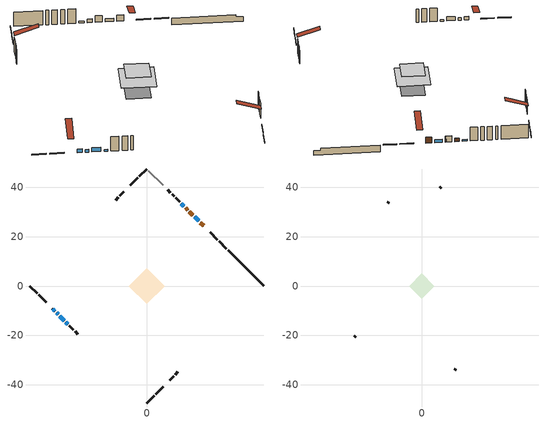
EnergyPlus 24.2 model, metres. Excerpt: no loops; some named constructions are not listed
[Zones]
conditioned space
 floor adiabatic (AdiabaticFloorConstruction): -7.2,0 0,7.2 7.2,0 0,-7.2 z3.3
 floor foundation (Slab1 construction): -5.09,0 0,5.09 5.09,0 0,-5.09 z-1.43
 wall outside (RimJoist1 construction): 0,-47.3 2.96,-44.34 / -47.3,0 -44.34,-2.96 / 0,47.3 -2.96,44.34 / 32.2,15.1 29.24,18.06 z0.86:1.16
 wall outside (RimJoist2 construction): 3.62,-43.68 6.58,-40.72 / -43.68,-3.62 -40.72,-6.58 / -3.62,43.68 -6.58,40.72 / 28.58,18.71 25.62,21.67 z0.86:1.16
 wall outside (AdiabaticWallConstruction 1): 23,24.29 21.64,25.65 z0.86:2.89
 wall outside (AdiabaticWallConstruction): 20.99,26.31 19.34,27.96 z0.86:1.93; -38.1,-9.2 -37.09,-10.2 z0.86:2.08; -36.44,-10.86 -35.79,-11.51 z0.86:1.78; -35.13,-12.16 -33.3,-14 z0.86:2.28; 15.03,32.27 13.95,33.35 / -32.65,-14.65 -31.93,-15.37 z0.86:1.42
 wall outside (Wall1 construction): 9.2,-38.1 10.82,-36.48 / -31.27,-16.03 -29.65,-17.65 / -9.2,38.1 -10.82,36.48 / 13.3,34 11.67,35.63 z0.86:5.74
 wall outside (Wall3 construction): 11.48,-35.82 12.6,-34.69 / -28.99,-18.31 -27.86,-19.43 / -11.48,35.82 -12.6,34.69 / 9.58,37.72 8.45,38.85 z0.86:5.74
 wall foundation (FoundationWall1 construction): 32.86,14.44,-1.43 32.86,14.44,0.86 45.85,1.44,0.86 45.85,1.44,0.17 47.3,0,0.17 47.3,0,-1.43
 wall othersidecoefficients (AdiabaticWallConstruction): 18.68,28.62 17.28,30.02 z0.86:2.99; 16.62,30.68 15.69,31.61 z0.86:2.03
 wall othersidecoefficients (Wall2 construction): 11.02,36.28 10.23,37.06 z0.86:5.74
 wall adiabatic (Wall5 construction): 6.6,40.7 0.66,46.64 z0.86:5.74
 window (WindowConstruction): 20.99,26.31 19.34,27.96 z0.86:1.93
 window (WindowConstruction 1): -38.1,-9.2 -37.09,-10.2 z0.86:2.08
 window (WindowConstruction 2): -36.44,-10.86 -35.79,-11.51 z0.86:1.77
 window (WindowConstruction 3): -35.13,-12.16 -33.3,-14 z0.86:2.28
 window (WindowConstruction 4): 15.03,32.27 13.95,33.34 z0.86:1.42
 window (WindowConstruction 5): -32.65,-14.65 -31.93,-15.37 z0.86:1.42
 door (Door): 23,24.29 21.64,25.65 z0.86:2.89
 door inside (Window): 18.68,28.62 17.28,30.02 z0.86:2.99
 door inside (Window 1): 16.62,30.68 15.69,31.61 z0.86:2.03
 ceiling adiabatic (AdiabaticFloorConstruction): 0,-7.2 7.2,0 0,7.2 -7.2,0 z3.3
attic - vented
 floor to conditioned space (Floor1 construction Reversed): -5.09,0 0,5.09 5.09,0 0,-5.09 z5.74
 wall outside (Wall4 construction): 13.26,-34.04 13.8,-33.5 / -27.21,-20.09 -26.67,-20.63 / -13.26,34.04 -13.8,33.5 / 7.79,39.5 7.25,40.04 z0.86:5.74
 roof outside (Roof1 construction): 8.54,-38.76,5.74 3.58,-33.8,8.07 2.27,-35.11,8.07 7.23,-40.07,5.74; -38.76,-8.54,5.74 -33.8,-3.58,8.07 -35.11,-2.27,8.07 -40.07,-7.23,5.74; -8.54,38.76,5.74 -3.58,33.8,8.07 -2.27,35.11,8.07 -7.23,40.07,5.74; 23.66,23.64,5.74 18.7,18.68,8.07 20.01,17.37,8.07 24.97,22.33,5.74
[Material] Roughness=Rough; Thermal Absorptance=0.9
Name | Thickness {m} | Conductivity {W/m-K} | Density {kg/m3} | Specific Heat {J/kg-K} | Solar Absorptance | Visible Absorptance
ceiling loosefill ins | 0.0846667 | 0.0480833 | 16.02 | 1046.75 | 0.7 | 0.7
ceiling stud and cavity | 0.1397 | 0.0804637 | 65.682 | 1177.47 | 0.7 | 0.7
gypsum board | 0.0127 | 0.160291 | 801 | 837.4 | 0.6 | 0.6
[Construction]
Floor1 construction: ceiling loosefill ins, ceiling stud and cavity, gypsum board
[Schedule:Day:Interval]
interior lighting schedule day: No, 01:00, 0.108182, 04:00, 0.0901515, 05:00, 0.0991667, 06:00, 0.162273, 07:00, 0.270455, 08:00, 0.342576, 10:00, 0.369621, 11:00, 0.351591, 12:00, 0.333561, 13:00, 0.324545, 14:00, 0.31553, 15:00, 0.333561, 16:00, 0.369621, 17:00, 0.450758, 18:00, 0.585985, 19:00, 0.775303, 20:00, 0.955606, 21:00, 0.991667, 22:00, 0.712197, 23:00, 0.360606, 24:00, 0.162273
interior lighting schedule day 1: No, 01:00, 0.100909, 04:00, 0.0840909, 05:00, 0.0925, 06:00, 0.151364, 07:00, 0.252273, 08:00, 0.319545, 10:00, 0.344773, 11:00, 0.327955, 12:00, 0.311136, 13:00, 0.302727, 14:00, 0.294318, 15:00, 0.311136, 16:00, 0.344773, 17:00, 0.420455, 18:00, 0.546591, 19:00, 0.723182, 20:00, 0.891364, 21:00, 0.925, 22:00, 0.664318, 23:00, 0.336364, 24:00, 0.151364
interior lighting schedule day 2: No, 01:00, 0.0927273, 04:00, 0.0772727, 05:00, 0.085, 06:00, 0.139091, 07:00, 0.231818, 08:00, 0.293636, 10:00, 0.316818, 11:00, 0.301364, 12:00, 0.285909, 13:00, 0.278182, 14:00, 0.270455, 15:00, 0.285909, 16:00, 0.316818, 17:00, 0.386364, 18:00, 0.502273, 19:00, 0.664545, 20:00, 0.819091, 21:00, 0.85, 22:00, 0.610455, 23:00, 0.309091, 24:00, 0.139091
interior lighting schedule day 3: No, 01:00, 0.0845455, 04:00, 0.0704545, 05:00, 0.0775, 06:00, 0.126818, 07:00, 0.211364, 08:00, 0.267727, 10:00, 0.288864, 11:00, 0.274773, 12:00, 0.260682, 13:00, 0.253636, 14:00, 0.246591, 15:00, 0.260682, 16:00, 0.288864, 17:00, 0.352273, 18:00, 0.457955, 19:00, 0.605909, 20:00, 0.746818, 21:00, 0.775, 22:00, 0.556591, 23:00, 0.281818, 24:00, 0.126818
interior lighting schedule day 4: No, 01:00, 0.0763636, 04:00, 0.0636364, 05:00, 0.07, 06:00, 0.114545, 07:00, 0.190909, 08:00, 0.241818, 10:00, 0.260909, 11:00, 0.248182, 12:00, 0.235455, 13:00, 0.229091, 14:00, 0.222727, 15:00, 0.235455, 16:00, 0.260909, 17:00, 0.318182, 18:00, 0.413636, 19:00, 0.547273, 20:00, 0.674545, 21:00, 0.7, 22:00, 0.502727, 23:00, 0.254545, 24:00, 0.114545
interior lighting schedule day 5: No, 01:00, 0.0727273, 04:00, 0.0606061, 05:00, 0.0666667, 06:00, 0.109091, 07:00, 0.181818, 08:00, 0.230303, 10:00, 0.248485, 11:00, 0.236364, 12:00, 0.224242, 13:00, 0.218182, 14:00, 0.212121, 15:00, 0.224242, 16:00, 0.248485, 17:00, 0.30303, 18:00, 0.393939, 19:00, 0.521212, 20:00, 0.642424, 21:00, 0.666667, 22:00, 0.478788, 23:00, 0.242424, 24:00, 0.109091
interior lighting schedule day 6: No, 01:00, 0.0745455, 04:00, 0.0621212, 05:00, 0.0683333, 06:00, 0.111818, 07:00, 0.186364, 08:00, 0.236061, 10:00, 0.254697, 11:00, 0.242273, 12:00, 0.229848, 13:00, 0.223636, 14:00, 0.217424, 15:00, 0.229848, 16:00, 0.254697, 17:00, 0.310606, 18:00, 0.403788, 19:00, 0.534242, 20:00, 0.658485, 21:00, 0.683333, 22:00, 0.490758, 23:00, 0.248485, 24:00, 0.111818
interior lighting schedule day 7: No, 01:00, 0.08, 04:00, 0.0666667, 05:00, 0.0733333, 06:00, 0.12, 07:00, 0.2, 08:00, 0.253333, 10:00, 0.273333, 11:00, 0.26, 12:00, 0.246667, 13:00, 0.24, 14:00, 0.233333, 15:00, 0.246667, 16:00, 0.273333, 17:00, 0.333333, 18:00, 0.433333, 19:00, 0.573333, 20:00, 0.706667, 21:00, 0.733333, 22:00, 0.526667, 23:00, 0.266667, 24:00, 0.12
interior lighting schedule day 8: No, 01:00, 0.0890909, 04:00, 0.0742424, 05:00, 0.0816667, 06:00, 0.133636, 07:00, 0.222727, 08:00, 0.282121, 10:00, 0.304394, 11:00, 0.289545, 12:00, 0.274697, 13:00, 0.267273, 14:00, 0.259848, 15:00, 0.274697, 16:00, 0.304394, 17:00, 0.371212, 18:00, 0.482576, 19:00, 0.638485, 20:00, 0.78697, 21:00, 0.816667, 22:00, 0.586515, 23:00, 0.29697, 24:00, 0.133636
interior lighting schedule day 9: No, 01:00, 0.0972727, 04:00, 0.0810606, 05:00, 0.0891667, 06:00, 0.145909, 07:00, 0.243182, 08:00, 0.30803, 10:00, 0.332348, 11:00, 0.316136, 12:00, 0.299924, 13:00, 0.291818, 14:00, 0.283712, 15:00, 0.299924, 16:00, 0.332348, 17:00, 0.405303, 18:00, 0.526894, 19:00, 0.697121, 20:00, 0.859242, 21:00, 0.891667, 22:00, 0.640379, 23:00, 0.324242, 24:00, 0.145909
interior lighting schedule day 10: No, 01:00, 0.105455, 04:00, 0.0878788, 05:00, 0.0966667, 06:00, 0.158182, 07:00, 0.263636, 08:00, 0.333939, 10:00, 0.360303, 11:00, 0.342727, 12:00, 0.325152, 13:00, 0.316364, 14:00, 0.307576, 15:00, 0.325152, 16:00, 0.360303, 17:00, 0.439394, 18:00, 0.571212, 19:00, 0.755758, 20:00, 0.931515, 21:00, 0.966667, 22:00, 0.694242, 23:00, 0.351515, 24:00, 0.158182
interior lighting schedule day 11: No, 01:00, 0.109091, 04:00, 0.0909091, 05:00, 0.1, 06:00, 0.163636, 07:00, 0.272727, 08:00, 0.345455, 10:00, 0.372727, 11:00, 0.354545, 12:00, 0.336364, 13:00, 0.327273, 14:00, 0.318182, 15:00, 0.336364, 16:00, 0.372727, 17:00, 0.454545, 18:00, 0.590909, 19:00, 0.781818, 20:00, 0.963636, 21:00, 1, 22:00, 0.718182, 23:00, 0.363636, 24:00, 0.163636
interior lighting schedule default day; occupants schedule default day; clothes dryer schedule default day; cooking range schedule default day; mech vent bath fan 0 schedule default day; mech vent bath fan 1 schedule default day; mech vent range fan 0 schedule default day; misc plug loads schedule default day; general water use schedule default day; heating setpoint default day; cooling setpoint default day; clothes dryer exhaust 0 schedule default day; cooling season schedule day; cooling season schedule day 2; cooling season schedule default day; exterior lighting schedule default day; natural vent schedule default day: No, 24:00, 0
occupants schedule day: No, 05:00, 0.426829, 06:00, 0.719512, 07:00, 1, 08:00, 0.670732, 09:00, 0.329268, 14:00, 0.170732, 15:00, 0.231707, 16:00, 0.329268, 17:00, 0.5, 18:00, 0.670732, 19:00, 0.829268, 21:00, 1, 22:00, 0.853659, 23:00, 0.646341, 24:00, 0.426829
clothes dryer schedule day; clothes dryer exhaust 0 schedule day: No, 01:00, 0.123457, 02:00, 0.0740741, 03:00, 0.0493827, 04:00, 0.0246914, 05:00, 0.0493827, 06:00, 0.0740741, 07:00, 0.197531, 08:00, 0.395062, 09:00, 0.592593, 10:00, 0.839506, 11:00, 0.962963, 12:00, 1, 13:00, 0.91358, 14:00, 0.82716, 15:00, 0.716049, 16:00, 0.753086, 17:00, 0.679012, 18:00, 0.666667, 20:00, 0.62963, 21:00, 0.641975, 22:00, 0.666667, 23:00, 0.54321, 24:00, 0.296296
cooking range schedule day: No, 05:00, 0.0597015, 06:00, 0.11194, 07:00, 0.171642, 08:00, 0.291045, 11:00, 0.343284, 12:00, 0.402985, 13:00, 0.462687, 14:00, 0.343284, 15:00, 0.291045, 16:00, 0.402985, 17:00, 0.567164, 18:00, 1, 19:00, 0.850746, 20:00, 0.432836, 21:00, 0.291045, 22:00, 0.231343, 23:00, 0.171642, 24:00, 0.11194
mech vent bath fan 0 schedule day; mech vent bath fan 1 schedule day: No, 07:00, 0, 08:00, 1, 09:00, 0.2, 24:00, 0
mech vent range fan 0 schedule day: No, 18:00, 0, 19:00, 1, 20:00, 0.2, 24:00, 0
misc plug loads schedule day: No, 06:00, 0.705882, 07:00, 0.745098, 08:00, 0.803922, 15:00, 0.823529, 16:00, 0.862745, 17:00, 0.921569, 18:00, 0.980392, 19:00, 1, 20:00, 0.980392, 21:00, 0.941176, 22:00, 0.862745, 23:00, 0.784314, 24:00, 0.72549
general water use schedule day: No, 01:00, 0.315068, 03:00, 0.287671, 04:00, 0.342466, 05:00, 0.369863, 06:00, 0.520548, 07:00, 0.60274, 08:00, 0.534247, 10:00, 0.506849, 11:00, 0.465753, 14:00, 0.479452, 15:00, 0.534247, 16:00, 0.589041, 17:00, 0.69863, 18:00, 0.876712, 19:00, 0.890411, 20:00, 0.986301, 21:00, 1, 22:00, 0.863014, 23:00, 0.616438, 24:00, 0.465753
heating setpoint day: No, 07:00, 18, 23:00, 21, 24:00, 18
cooling setpoint day: No, 24:00, 25
cooling season schedule day 1: No, 24:00, 1
exterior lighting schedule day: No, 01:00, 0.566667, 03:00, 0.524167, 05:00, 0.495833, 06:00, 0.5525, 07:00, 0.623333, 08:00, 0.580833, 09:00, 0.439167, 10:00, 0.354167, 12:00, 0.34, 13:00, 0.354167, 14:00, 0.396667, 15:00, 0.425, 16:00, 0.495833, 17:00, 0.623333, 18:00, 0.793333, 19:00, 0.906667, 20:00, 0.963333, 21:00, 0.991667, 22:00, 0.920833, 23:00, 0.793333, 24:00, 0.665833
exterior lighting schedule day 1: No, 01:00, 0.528571, 03:00, 0.488929, 05:00, 0.4625, 06:00, 0.515357, 07:00, 0.581429, 08:00, 0.541786, 09:00, 0.409643, 10:00, 0.330357, 12:00, 0.317143, 13:00, 0.330357, 14:00, 0.37, 15:00, 0.396429, 16:00, 0.4625, 17:00, 0.581429, 18:00, 0.74, 19:00, 0.845714, 20:00, 0.898571, 21:00, 0.925, 22:00, 0.858929, 23:00, 0.74, 24:00, 0.621071
exterior lighting schedule day 10: No, 01:00, 0.552381, 03:00, 0.510952, 05:00, 0.483333, 06:00, 0.538571, 07:00, 0.607619, 08:00, 0.56619, 09:00, 0.428095, 10:00, 0.345238, 12:00, 0.331429, 13:00, 0.345238, 14:00, 0.386667, 15:00, 0.414286, 16:00, 0.483333, 17:00, 0.607619, 18:00, 0.773333, 19:00, 0.88381, 20:00, 0.939048, 21:00, 0.966667, 22:00, 0.897619, 23:00, 0.773333, 24:00, 0.649048
exterior lighting schedule day 11: No, 01:00, 0.571429, 03:00, 0.528571, 05:00, 0.5, 06:00, 0.557143, 07:00, 0.628571, 08:00, 0.585714, 09:00, 0.442857, 10:00, 0.357143, 12:00, 0.342857, 13:00, 0.357143, 14:00, 0.4, 15:00, 0.428571, 16:00, 0.5, 17:00, 0.628571, 18:00, 0.8, 19:00, 0.914286, 20:00, 0.971429, 21:00, 1, 22:00, 0.928571, 23:00, 0.8, 24:00, 0.671429
exterior lighting schedule day 2: No, 01:00, 0.485714, 03:00, 0.449286, 05:00, 0.425, 06:00, 0.473571, 07:00, 0.534286, 08:00, 0.497857, 09:00, 0.376429, 10:00, 0.303571, 12:00, 0.291429, 13:00, 0.303571, 14:00, 0.34, 15:00, 0.364286, 16:00, 0.425, 17:00, 0.534286, 18:00, 0.68, 19:00, 0.777143, 20:00, 0.825714, 21:00, 0.85, 22:00, 0.789286, 23:00, 0.68, 24:00, 0.570714
exterior lighting schedule day 3: No, 01:00, 0.442857, 03:00, 0.409643, 05:00, 0.3875, 06:00, 0.431786, 07:00, 0.487143, 08:00, 0.453929, 09:00, 0.343214, 10:00, 0.276786, 12:00, 0.265714, 13:00, 0.276786, 14:00, 0.31, 15:00, 0.332143, 16:00, 0.3875, 17:00, 0.487143, 18:00, 0.62, 19:00, 0.708571, 20:00, 0.752857, 21:00, 0.775, 22:00, 0.719643, 23:00, 0.62, 24:00, 0.520357
exterior lighting schedule day 4: No, 01:00, 0.4, 03:00, 0.37, 05:00, 0.35, 06:00, 0.39, 07:00, 0.44, 08:00, 0.41, 09:00, 0.31, 10:00, 0.25, 12:00, 0.24, 13:00, 0.25, 14:00, 0.28, 15:00, 0.3, 16:00, 0.35, 17:00, 0.44, 18:00, 0.56, 19:00, 0.64, 20:00, 0.68, 21:00, 0.7, 22:00, 0.65, 23:00, 0.56, 24:00, 0.47
exterior lighting schedule day 5: No, 01:00, 0.380952, 03:00, 0.352381, 05:00, 0.333333, 06:00, 0.371429, 07:00, 0.419048, 08:00, 0.390476, 09:00, 0.295238, 10:00, 0.238095, 12:00, 0.228571, 13:00, 0.238095, 14:00, 0.266667, 15:00, 0.285714, 16:00, 0.333333, 17:00, 0.419048, 18:00, 0.533333, 19:00, 0.609524, 20:00, 0.647619, 21:00, 0.666667, 22:00, 0.619048, 23:00, 0.533333, 24:00, 0.447619
exterior lighting schedule day 6: No, 01:00, 0.390476, 03:00, 0.36119, 05:00, 0.341667, 06:00, 0.380714, 07:00, 0.429524, 08:00, 0.400238, 09:00, 0.302619, 10:00, 0.244048, 12:00, 0.234286, 13:00, 0.244048, 14:00, 0.273333, 15:00, 0.292857, 16:00, 0.341667, 17:00, 0.429524, 18:00, 0.546667, 19:00, 0.624762, 20:00, 0.66381, 21:00, 0.683333, 22:00, 0.634524, 23:00, 0.546667, 24:00, 0.45881
exterior lighting schedule day 7: No, 01:00, 0.419048, 03:00, 0.387619, 05:00, 0.366667, 06:00, 0.408571, 07:00, 0.460952, 08:00, 0.429524, 09:00, 0.324762, 10:00, 0.261905, 12:00, 0.251429, 13:00, 0.261905, 14:00, 0.293333, 15:00, 0.314286, 16:00, 0.366667, 17:00, 0.460952, 18:00, 0.586667, 19:00, 0.670476, 20:00, 0.712381, 21:00, 0.733333, 22:00, 0.680952, 23:00, 0.586667, 24:00, 0.492381
exterior lighting schedule day 8: No, 01:00, 0.466667, 03:00, 0.431667, 05:00, 0.408333, 06:00, 0.455, 07:00, 0.513333, 08:00, 0.478333, 09:00, 0.361667, 10:00, 0.291667, 12:00, 0.28, 13:00, 0.291667, 14:00, 0.326667, 15:00, 0.35, 16:00, 0.408333, 17:00, 0.513333, 18:00, 0.653333, 19:00, 0.746667, 20:00, 0.793333, 21:00, 0.816667, 22:00, 0.758333, 23:00, 0.653333, 24:00, 0.548333
exterior lighting schedule day 9: No, 01:00, 0.509524, 03:00, 0.47131, 05:00, 0.445833, 06:00, 0.496786, 07:00, 0.560476, 08:00, 0.522262, 09:00, 0.394881, 10:00, 0.318452, 12:00, 0.305714, 13:00, 0.318452, 14:00, 0.356667, 15:00, 0.382143, 16:00, 0.445833, 17:00, 0.560476, 18:00, 0.713333, 19:00, 0.815238, 20:00, 0.86619, 21:00, 0.891667, 22:00, 0.827976, 23:00, 0.713333, 24:00, 0.59869
[Schedule:Week:Daily]
exterior lighting schedule Week Rule - Sep2-Sep29: exterior lighting schedule day 8, exterior lighting schedule day 8, exterior lighting schedule day 8, exterior lighting schedule day 8, exterior lighting schedule day 8, exterior lighting schedule day 8, exterior lighting schedule day 8, exterior lighting schedule default day, exterior lighting schedule default day, exterior lighting schedule default day, exterior lighting schedule default day, exterior lighting schedule default day
exterior lighting schedule Week Rule - Sep30-Oct6: exterior lighting schedule day 8, exterior lighting schedule day 9, exterior lighting schedule day 9, exterior lighting schedule day 9, exterior lighting schedule day 9, exterior lighting schedule day 9, exterior lighting schedule day 9, exterior lighting schedule default day, exterior lighting schedule default day, exterior lighting schedule default day, exterior lighting schedule default day, exterior lighting schedule default day
exterior lighting schedule Week Rule - Oct7-Oct27: exterior lighting schedule day 9, exterior lighting schedule day 9, exterior lighting schedule day 9, exterior lighting schedule day 9, exterior lighting schedule day 9, exterior lighting schedule day 9, exterior lighting schedule day 9, exterior lighting schedule default day, exterior lighting schedule default day, exterior lighting schedule default day, exterior lighting schedule default day, exterior lighting schedule default day
exterior lighting schedule Week Rule - Oct28-Nov3: exterior lighting schedule day 9, exterior lighting schedule day 9, exterior lighting schedule day 9, exterior lighting schedule day 9, exterior lighting schedule day 10, exterior lighting schedule day 10, exterior lighting schedule day 10, exterior lighting schedule default day, exterior lighting schedule default day, exterior lighting schedule default day, exterior lighting schedule default day, exterior lighting schedule default day
exterior lighting schedule Week Rule - Nov4-Nov24: exterior lighting schedule day 10, exterior lighting schedule day 10, exterior lighting schedule day 10, exterior lighting schedule day 10, exterior lighting schedule day 10, exterior lighting schedule day 10, exterior lighting schedule day 10, exterior lighting schedule default day, exterior lighting schedule default day, exterior lighting schedule default day, exterior lighting schedule default day, exterior lighting schedule default day
exterior lighting schedule Week Rule - Nov25-Dec1: exterior lighting schedule day 10, exterior lighting schedule day 10, exterior lighting schedule day 10, exterior lighting schedule day 10, exterior lighting schedule day 10, exterior lighting schedule day 10, exterior lighting schedule day 11, exterior lighting schedule default day, exterior lighting schedule default day, exterior lighting schedule default day, exterior lighting schedule default day, exterior lighting schedule default day
exterior lighting schedule Week Rule - Dec2-Dec31: exterior lighting schedule day 11, exterior lighting schedule day 11, exterior lighting schedule day 11, exterior lighting schedule day 11, exterior lighting schedule day 11, exterior lighting schedule day 11, exterior lighting schedule day 11, exterior lighting schedule default day, exterior lighting schedule default day, exterior lighting schedule default day, exterior lighting schedule default day, exterior lighting schedule default day
natural vent schedule Week Rule - Jan1-Dec31: natural vent schedule default day, natural vent schedule default day, natural vent schedule default day, natural vent schedule default day, natural vent schedule default day, natural vent schedule default day, natural vent schedule default day, natural vent schedule default day, natural vent schedule default day, natural vent schedule default day, natural vent schedule default day, natural vent schedule default day
